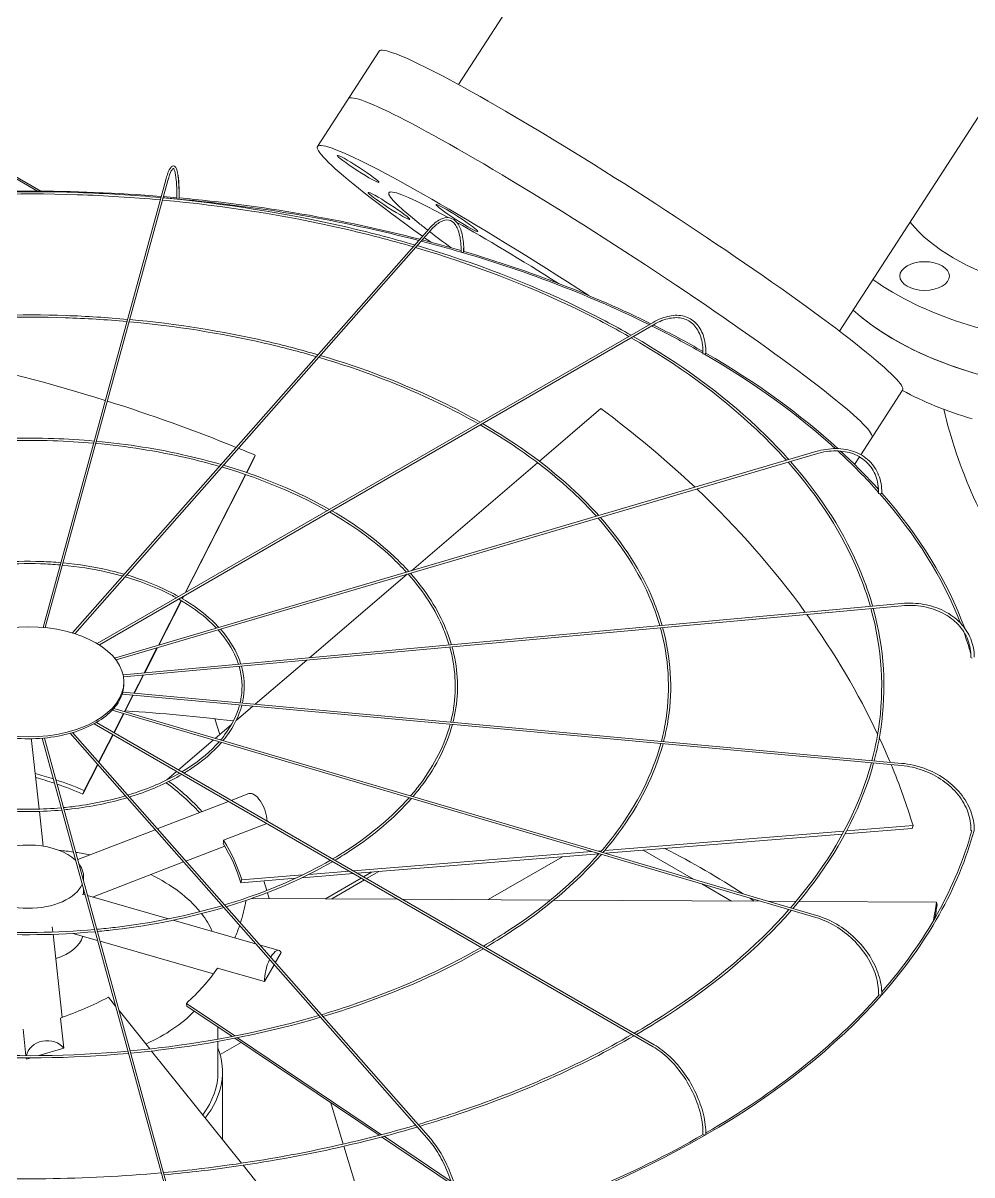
# Model space of a CAD drawing. Header units: millimetres. Extents: x -312439 to 477422, y -331570 to 212570.
# Drawn here: x 400126.8 to 400386.9, y 106217 to 106532.4 of the extents above; entities that cross this region are included whole.
import ezdxf

# ---------------------------------------------------------------- set-up
doc = ezdxf.new("R2010")
doc.units = ezdxf.units.MM

msp = doc.modelspace()

# ---------------------------------------------------------------- linework, layer by layer
at = {"color": 5, "linetype": 'Continuous', "lineweight": 0, "extrusion": (0, 0.816497, 0.57735)}
for p, q in [((400246.191, 106515.507), (400324.354, 106636.368)), ((400350.588, 106447.991), (400432.162, 106574.125)), ((400207.53, 106498.585), (400224.383, 106524.644)), ((400356.43, 106414.169), (400367.866, 106431.85))]:
    msp.add_line(p, q, dxfattribs=at)
at = {"color": 3, "linetype": 'Continuous', "lineweight": 0, "extrusion": (0, 0.816497, 0.57735)}
msp.add_line((400131.7, 106486.359), (399885.765, 106628.35), dxfattribs=at)
at = {"color": 0, "linetype": 'Continuous', "lineweight": 0, "extrusion": (0, 0.816497, 0.57735)}
for p, q in [((400130.825, 106486.364), (400108.531, 106499.236)), ((400165.944, 106489.452), (400132.323, 106366.894)), ((400132.942, 106366.835), (400166.535, 106489.29)), ((400238.083, 106476.053), (400140.402, 106365.368)), ((400238.543, 106475.648), (400141.043, 106365.169)), ((400299.469, 106450.398), (400147.152, 106362.458)), ((400147.743, 106362.092), (400299.776, 106449.868)), ((400285.179, 106426.795), (400268.321, 106412.391)), ((400344.08, 106415.03), (400151.913, 106358.499)), ((400344.253, 106414.442), (400152.322, 106357.981)), ((400188.031, 106409.315), (400190.449, 106414.055)), ((400190.079, 106413.088), (400188.136, 106409.279)), ((400190.079, 106413.088), (400190.449, 106414.055)), ((400267.844, 106411.984), (400233.249, 106382.426)), ((400354.709, 106411.507), (400356.053, 106413.586)), ((400171.215, 106376.35), (400187.75, 106408.763)), ((400187.854, 106408.728), (400171.389, 106376.451)), ((400232.11, 106381.452), (400205.36, 106358.597)), ((400154.258, 106353.924), (400367.557, 106373.429)), ((400163.908, 106362.028), (400170.148, 106374.26)), ((400170.243, 106374.205), (400164.053, 106362.07)), ((400170.427, 106374.807), (400170.703, 106375.348)), ((400170.877, 106375.448), (400170.522, 106374.751)), ((400367.612, 106372.819), (400154.372, 106353.32)), ((400160.044, 106354.453), (400163.525, 106361.276)), ((400163.67, 106361.319), (400160.173, 106354.465)), ((400204.554, 106357.908), (400190.469, 106345.874)), ((400154.474, 106351.486), (400154.474, 106351.986)), ((400157.219, 106348.915), (400159.715, 106353.808)), ((400159.844, 106353.82), (400157.336, 106348.904)), ((400153.99, 106348.595), (400367.557, 106329.066)), ((400367.612, 106329.676), (400154.171, 106349.194)), ((400154.628, 106343.836), (400156.919, 106348.327)), ((400157.037, 106348.317), (400154.735, 106343.804)), ((400189.819, 106345.319), (400185.213, 106341.383)), ((400151.224, 106344.199), (400344.08, 106287.465)), ((400344.253, 106288.053), (400151.683, 106344.702)), ((400151.709, 106338.114), (400154.345, 106343.281)), ((400154.452, 106343.249), (400151.804, 106338.059)), ((400179.42, 106341.883), (400180.728, 106337.552)), ((400299.469, 106252.097), (400146.303, 106340.528)), ((400146.922, 106340.877), (400299.776, 106252.627)), ((400183.951, 106340.305), (400179.515, 106336.515)), ((400129.161, 106335.971), (400131.255, 106317.138)), ((400165.944, 106213.043), (400132.061, 106336.555)), ((400132.681, 106336.61), (400166.535, 106213.205)), ((400238.083, 106226.442), (400139.715, 106337.904)), ((400238.543, 106226.847), (400140.366, 106338.092)), ((400147.547, 106329.955), (400151.43, 106337.567)), ((400151.525, 106337.513), (400147.625, 106329.867)), ((400178.959, 106336.04), (400169.419, 106327.889)), ((400147.326, 106329.281), (400143.243, 106321.278)), ((400143.614, 106322.245), (400147.248, 106329.369)), ((400168.925, 106327.467), (400166.22, 106325.156)), ((400166.207, 106325.104), (400166.22, 106325.156)), ((400143.243, 106321.278), (400143.614, 106322.245)), ((400188.681, 106321.379), (400183.887, 106319.536)), ((400183.152, 106319.253), (400163.622, 106311.741)), ((400131.323, 106316.528), (400132.384, 106306.982)), ((400163.012, 106311.506), (400141.806, 106303.349)), ((400181.787, 106308.604), (400193.676, 106313.177)), ((400286.223, 106305.81), (400351.784, 106311.113)), ((400351.356, 106310.32), (400286.415, 106305.067)), ((400370.494, 106311.868), (400352.085, 106310.379)), ((400352.509, 106311.171), (400370.7, 106312.643)), ((400370.494, 106311.868), (400370.7, 106312.643)), ((400182.085, 106306.997), (400171.426, 106302.898)), ((400217.314, 106300.237), (400282.691, 106305.524)), ((400284.646, 106304.924), (400218.466, 106299.572)), ((400274.686, 106304.119), (400254.305, 106292.352)), ((400284.393, 106305.662), (400285.357, 106305.74)), ((400310.552, 106297.967), (400296.799, 106305.907)), ((400170.816, 106302.663), (400145.867, 106293.066)), ((400143.432, 106298.639), (400143.432, 106297.42)), ((400201.523, 106298.201), (400186.536, 106296.989)), ((400186.536, 106296.989), (400186.742, 106297.764)), ((400186.742, 106297.764), (400203.457, 106299.116)), ((400217.391, 106299.485), (400203.261, 106298.342)), ((400205.121, 106299.25), (400216.239, 106300.15)), ((400219.506, 106298.264), (400209.695, 106292.6)), ((400211.411, 106292.59), (400220.372, 106297.764)), ((400222.309, 106299.882), (400220.118, 106298.617)), ((400220.984, 106298.117), (400224.324, 106300.045)), ((400143.432, 106295.105), (400143.432, 106293.762)), ((400192.827, 106297.498), (400193.626, 106294.852)), ((400320.919, 106291.981), (400312.807, 106296.665)), ((400143.832, 106293.648), (400143.042, 106293.873)), ((400166.739, 106287.103), (400144.521, 106293.451)), ((400229.507, 106292.49), (400189.611, 106292.711)), ((400193.804, 106294.264), (400194.281, 106292.685)), ((400271.366, 106292.257), (400230.744, 106292.483)), ((400328.88, 106291.937), (400272.327, 106292.251)), ((400338.651, 106291.883), (400331.092, 106291.925)), ((400377.112, 106291.669), (400339.447, 106291.878)), ((400377.277, 106290.908), (400377.112, 106291.669)), ((400190.552, 106280.301), (400168.016, 106286.739)), ((400134.998, 106283.474), (400134.842, 106284.878)), ((400137.594, 106260.129), (400135.066, 106282.863)), ((400147.254, 106281.172), (400140.458, 106283.114)), ((400179.065, 106272.085), (400147.943, 106280.976)), ((400196.973, 106278.466), (400191.644, 106279.989)), ((400197.568, 106277.904), (400195.964, 106275.094)), ((400193.012, 106269.921), (400180.16, 106273.592)), ((400195.643, 106274.532), (400193.012, 106269.921)), ((400152.192, 106263.173), (400150.235, 106265.613)), ((400171.749, 106263.198), (400171.585, 106263.959)), ((400171.585, 106263.959), (400184.869, 106255.032)), ((400184.118, 106254.886), (400171.749, 106263.198)), ((400138.001, 106251.685), (400137.082, 106259.946)), ((400161.581, 106251.466), (400153.157, 106261.97)), ((400126.83, 106256.899), (400127.638, 106249.634)), ((400180.256, 106254.167), (400180.256, 106257.481)), ((400180.256, 106245.196), (400180.256, 106253.545)), ((400224.391, 106227.822), (400184.838, 106254.402)), ((400185.586, 106254.55), (400225.088, 106228.004)), ((400131.138, 106249.645), (400138.001, 106251.685)), ((400186.674, 106220.178), (400162.034, 106250.901)), ((400186.565, 106253.242), (400180.841, 106249.938)), ((400127.706, 106249.021), (400127.748, 106248.638)), ((400127.748, 106248.638), (400129.037, 106249.021)), ((400181.481, 106226.653), (400181.481, 106245.196)), ((400211.194, 106236.691), (400214.596, 106225.428)), ((400244.436, 106214.352), (400225.07, 106227.366)), ((400225.766, 106227.549), (400244.148, 106215.196)), ((400214.774, 106224.841), (400223.98, 106194.361)), ((400209.747, 106191.409), (400187.118, 106219.625))]:
    msp.add_line(p, q, dxfattribs=at)
at = {"color": 5, "linetype": 'Continuous', "lineweight": 0}
for centre, major_axis, ratio, start_param, end_param in [((400296.124, 106478.247), (71.741, -46.397), 0.0711624, 0.6172781, 3.1415927), ((400287.698, 106465.218), (71.741, -46.397), 0.0711624, 0.6172781, 3.1415927), ((400279.271, 106452.188), (71.741, -46.397), 0.0711624, 1.5811369, 4.1164942), ((400279.271, 106452.188), (-52.199, 33.758), 0.0711624, 5.5175662, 6.9004634), ((400426.056, 106493.234), (-62.164, 0), 0.5773503, 0.4431051, 1.7591785), ((400426.056, 106493.234), (85.437, 0), 0.5773503, 3.8237018, 4.572664), ((400426.056, 106480.532), (85.437, 0), 0.5773503, 3.7155836, 4.3600587), ((400426.056, 106480.532), (-85.437, 0), 0.5773503, 0.5739909, 0.7853982), ((400296.124, 106478.247), (71.741, -46.397), 0.0711624, 0, 0.6172781), ((400426.056, 106480.532), (-85.437, 0), 0.5773503, 0.7853982, 1.218466), ((400287.698, 106465.218), (71.741, -46.397), 0.0711624, 0, 0.6172781), ((400426.056, 106467.83), (-85.437, 0), 0.5773503, 0.8204895, 1.0947875)]:
    msp.add_ellipse(centre, major_axis=major_axis, ratio=ratio, start_param=start_param, end_param=end_param, dxfattribs=at)
for centre, major_axis, ratio in [((400218.652, 106492.438), (5.708, -3.692), 0.0711624), ((400227.087, 106482.317), (5.708, -3.692), 0.0711624), ((400245.728, 106478.982), (5.708, -3.692), 0.0711624), ((400373.871, 106463.105), (-6.798, 0), 0.5773503)]:
    msp.add_ellipse(centre, major_axis=major_axis, ratio=ratio, dxfattribs=at)
at = {"color": 0, "linetype": 'Continuous', "lineweight": 0}
for centre, major_axis, ratio, start_param, end_param in [((400128.456, 106334.975), (-262.225, 0), 0.5773503, 4.5737285, 4.8518651), ((400128.456, 106334.975), (-261.613, 0), 0.5773503, 4.556469, 4.5713736), ((400128.456, 106334.975), (-262.225, 0), 0.5773503, 4.5571855, 4.5713361), ((400169.297, 106484.307), (0.306, -0.001), 0.5647458, 3.1415927, 4.5569919), ((400169.297, 106484.307), (0.306, -0.001), 0.5647458, 4.5569919, 6.1277883), ((400128.456, 106334.975), (-261.613, 0), 0.5773503, 4.2918428, 4.5551023), ((400169.345, 106484.482), (0.306, 0), 0.5773503, 5.7174869, 6.2831853), ((400128.456, 106334.975), (-262.225, 0), 0.5773503, 4.2917243, 4.5546375), ((400279.271, 106452.188), (-52.199, 33.758), 0.0711624, 0.6172781, 0.6980656), ((400279.271, 106452.188), (-52.199, 33.758), 0.0711624, 4.8673224, 5.4550246), ((400279.271, 106452.188), (-52.199, 33.758), 0.0711624, 0.7132374, 0.8799311), ((400128.456, 106334.975), (-261.613, 0), 0.5773503, 4.242585, 4.2890574), ((400128.456, 106334.975), (-262.225, 0), 0.5773503, 4.2438111, 4.2889455), ((400279.271, 106452.188), (71.741, -46.397), 0.0711624, 4.1251647, 4.1553535), ((400247.187, 106469.696), (0.306, -0.003), 0.5659728, 3.1415927, 4.2460434), ((400247.187, 106469.696), (0.306, -0.003), 0.5659728, 4.2460434, 5.8168397), ((400128.456, 106334.975), (-261.613, 0), 0.5773503, 4.0051997, 4.2408431), ((400247.326, 106469.853), (0.306, 0), 0.5773503, 5.290332, 6.2831853), ((400128.456, 106334.975), (-262.225, 0), 0.5773503, 4.0050166, 4.2406095), ((400128.456, 106334.975), (-261.613, 0), 0.5773503, 3.9286416, 4.0018792), ((400128.456, 106334.975), (-262.225, 0), 0.5773503, 3.9309746, 4.001704), ((400128.827, 106293.258), (-236.033, 90.421), 0.5343599, 4.8289255, 5.0170065), ((400313.444, 106441.903), (0.306, -0.004), 0.5683066, 3.1415927, 3.9346429), ((400313.444, 106441.903), (0.306, -0.004), 0.5683066, 3.9346429, 5.5054392), ((400128.456, 106334.975), (-261.613, 0), 0.5773503, 3.7066773, 3.9265771), ((400313.661, 106442.028), (-0.306, 0), 0.5773503, 1.8326303, 3.1415927), ((400128.456, 106334.975), (-262.225, 0), 0.5773503, 3.705131, 3.9265633), ((400128.827, 106293.258), (-236.033, 90.421), 0.5343599, 4.6778989, 4.8264893), ((400128.662, 106293.066), (244.29, -64.884), 0.7560981, 0.9482496, 1.0897919), ((400128.827, 106293.258), (-236.033, 90.421), 0.5343599, 4.655659, 4.6753292), ((400128.456, 106334.975), (-261.613, 0), 0.5773503, 3.6151503, 3.7017035), ((400128.456, 106334.975), (-262.225, 0), 0.5773503, 3.6198551, 3.6998544), ((400128.662, 106293.066), (244.29, -64.884), 0.7560981, 0.7473423, 0.9452164), ((400361.583, 106403.649), (-0.306, 0.005), 0.5715189, 0, 0.4809344), ((400361.583, 106403.649), (-0.306, 0.005), 0.5715189, 0.4809344, 2.0517307), ((400128.456, 106334.975), (-261.613, 0), 0.5773503, 3.3623861, 3.6122993), ((400361.856, 106403.729), (-0.306, 0), 0.5773503, 1.5184711, 3.1415927), ((400128.456, 106334.975), (-262.225, 0), 0.5773503, 3.3525846, 3.6125039), ((400128.662, 106293.066), (244.29, -64.884), 0.7560981, 0.5676523, 0.7441319), ((400128.456, 106334.975), (-261.613, 0), 0.5773503, 3.3053341, 3.3466211), ((400386.891, 106358.679), (-0.306, 0.006), 0.5752952, 0, 0.1678974), ((400386.891, 106358.679), (-0.306, 0.006), 0.5752952, 0.1678974, 1.7386937), ((400128.348, 106351.486), (-26.126, 0), 0.5773503, 2.9880814, 3.1415927), ((400128.348, 106351.486), (-26.126, 0), 0.5773503, 2.6739221, 2.9809447), ((400128.348, 106351.486), (-26.126, 0), 0.5773503, 2.3597628, 2.6667854), ((400128.456, 106193.735), (-261.613, 0), 0.5773503, 4.4965959, 4.611374), ((400128.348, 106351.486), (-26.126, 0), 0.5773503, 2.0456036, 2.3526262), ((400128.348, 106351.486), (-26.126, 0), 0.5773503, 1.417285, 1.7243076), ((400123.667, 106335.361), (-5.494, -0.611), 0.8148193, 3.1415927, 3.239858), ((400128.348, 106351.486), (-26.126, 0), 0.5773503, 1.7314443, 2.0384669), ((400128.662, 106293.066), (244.29, -64.884), 0.7560981, 0.5274276, 0.562586), ((400128.662, 106293.066), (244.29, -64.884), 0.7560981, 0.4379774, 0.5241031), ((400128.827, 106293.258), (56.639, -21.698), 0.5343599, 1.6636456, 1.7494756), ((400128.456, 106292.291), (-56.639, 21.698), 0.5343599, 4.7930664, 4.8825345), ((400128.827, 106293.258), (56.639, -21.698), 0.5343599, 1.5140664, 1.6514841), ((400128.456, 106292.291), (-56.639, 21.698), 0.5343599, 4.655659, 4.78086), ((400128.456, 106292.291), (58.621, -15.57), 0.7560981, 0.8715668, 1.0888975), ((400128.662, 106293.066), (58.621, -15.57), 0.7560981, 1.0889957, 1.0897919), ((400128.662, 106293.066), (58.621, -15.57), 0.7560981, 0.8588781, 1.0770864), ((400190.665, 106316.22), (-1.984, 5.159), 0.4527097, 4.0715694, 6.2831853), ((400128.456, 106334.975), (-261.613, 0), 0.5773503, 2.6753447, 2.9836943), ((400128.456, 106334.975), (-262.225, 0), 0.5773503, 2.6707914, 2.9843582), ((400386.891, 106311.395), (-0.306, 0.006), 0.5792658, 0, 1.4246091), ((400128.456, 106298.639), (-14.976, 0), 0.5773503, 3.6916997, 5.4977871), ((400128.456, 106292.291), (58.621, -15.57), 0.7560981, 0.4379774, 0.6726233), ((400128.662, 106293.066), (58.621, -15.57), 0.7560981, 0.4379774, 0.6748983), ((400128.456, 106276.327), (-51.8, 0), 0.5773503, 4.4755897, 4.5522282), ((400128.456, 106276.327), (-51.8, 0), 0.5773503, 4.3841689, 4.46244), ((400128.456, 106193.735), (-261.613, 0), 0.5773503, 3.867145, 3.9833748), ((400128.456, 106298.639), (-14.976, 0), 0.5773503, 3.0357663, 3.5615783), ((400128.456, 106276.327), (-51.8, 0), 0.5773503, 3.5810046, 4.0125195), ((400128.456, 106298.639), (-14.976, 0), 0.5773503, 0.1968015, 2.9056449), ((400128.292, 106293.052), (59.282, 12.821), 0.7719474, 5.8595474, 5.99043), ((400128.456, 106193.735), (-261.613, 0), 0.5773503, 3.8494737, 3.8569689), ((400128.292, 106293.052), (247.048, 53.431), 0.7719474, 5.9775334, 6.0030301), ((400128.456, 106276.327), (-51.8, 0), 0.5773503, 3.3906549, 3.5616615), ((400128.456, 106292.291), (247.048, 53.431), 0.7719474, 5.9850347, 6.0030301), ((400128.292, 106293.052), (59.282, 12.821), 0.7719474, 5.7736505, 5.8452628), ((400128.456, 106283.731), (-14.976, 0), 0.5773503, 2.0838772, 2.9778132), ((400195.454, 106273.151), (1.518, 5.315), 0.3621096, 5.9116388, 7.2697762), ((400195.454, 106273.151), (1.518, 5.315), 0.3621096, 1.1204156, 2.3231422), ((400128.292, 106293.052), (59.282, 12.821), 0.7719474, 5.3512156, 5.5881365), ((400128.456, 106334.975), (-262.225, 0), 0.5773503, 2.0421116, 2.6702774), ((400128.456, 106334.975), (-261.613, 0), 0.5773503, 2.358999, 2.669365), ((400361.583, 106266.425), (-0.306, 0.005), 0.5830421, 0, 1.1094484), ((400361.856, 106266.345), (-0.306, 0), 0.5773503, 0.5759933, 3.1415927), ((400128.086, 106293.231), (-56.425, -22.248), 0.5660586, 1.5074553, 1.7443762), ((400128.456, 106276.327), (-51.8, 0), 0.5773503, 2.2375498, 2.6358707), ((400133.245, 106249.222), (5.494, 0.611), 0.8148193, 0.440938, 2.9148909), ((400128.456, 106245.196), (-53.025, 0), 0.5773503, 2.7158894, 3.3569527), ((400133.245, 106249.222), (5.494, 0.611), 0.8148193, 3.0505707, 3.1356266), ((400128.456, 106245.196), (-51.8, 0), 0.5773503, 2.7364581, 3.1415927), ((400128.456, 106334.975), (-261.613, 0), 0.5773503, 2.0437737, 2.355024), ((400313.444, 106228.172), (-0.306, 0.004), 0.5862544, 0, 0.7932918), ((400313.661, 106228.047), (-0.306, 0), 0.5773503, 0.261834, 3.1415927)]:
    msp.add_ellipse(centre, major_axis=major_axis, ratio=ratio, start_param=start_param, end_param=end_param, dxfattribs=at)
msp.add_ellipse((400128.348, 106351.986), major_axis=(-26.126, 0), ratio=0.5773503, dxfattribs=at)
for points, knots in [([(400169.651, 106484.482), (400169.651, 106486.185), (400169.6, 106487.702), (400169.397, 106490.221), (400169.248, 106491.22), (400168.846, 106492.642), (400168.62, 106493.157), (400167.835, 106493.273), (400167.587, 106493.125), (400167.035, 106492.54), (400166.728, 106491.885), (400166.248, 106490.504), (400166.096, 106490.006), (400165.944, 106489.452)], [4.712389, 4.712389, 4.712389, 4.712389, 5.0265482, 5.0265482, 5.3407075, 5.3407075, 5.6548668, 5.6548668, 5.8236028, 5.8236028, 6.1377621, 6.1377621, 6.2831853, 6.2831853, 6.2831853, 6.2831853]), ([(400166.535, 106489.29), (400166.853, 106490.45), (400167.172, 106491.342), (400167.728, 106492.422), (400167.978, 106492.572), (400168.004, 106492.572), (400168.209, 106492.423), (400168.561, 106491.259), (400168.706, 106490.409), (400168.916, 106488.165), (400168.978, 106486.735), (400168.991, 106484.847), (400168.992, 106484.58), (400168.991, 106484.308)], [0, 0, 0, 0, 0.3152669, 0.3152669, 0.6094726, 0.6094726, 0.9267406, 0.9267406, 1.2208373, 1.2208373, 1.5356304, 1.5356304, 1.5863402, 1.5863402, 1.5863402, 1.5863402]), ([(400169.269, 106490.618), (400169.279, 106490.557), (400169.288, 106490.495), (400169.439, 106489.408), (400169.534, 106488.105), (400169.597, 106485.868), (400169.606, 106485.107), (400169.603, 106484.307)], [1.10131175, 1.10131175, 1.10131175, 1.10131175, 1.12076762, 1.12076762, 1.43803566, 1.43803566, 1.5863026, 1.5863026, 1.5863026, 1.5863026]), ([(400164.605, 106484.572), (400157.11, 106485.249), (400149.559, 106485.717), (400125.331, 106486.533), (400108.573, 106486.062), (400092.091, 106484.572)], [5.342386, 5.342386, 5.342386, 5.342386, 5.43953692, 5.43953692, 5.65318828, 5.65318828, 5.65318828, 5.65318828]), ([(400164.441, 106483.971), (400156.922, 106484.649), (400149.347, 106485.115), (400125.228, 106485.915), (400108.606, 106485.446), (400092.255, 106483.971)], [5.34285963, 5.34285963, 5.34285963, 5.34285963, 5.44045758, 5.44045758, 5.65271466, 5.65271466, 5.65271466, 5.65271466]), ([(400233.72, 106471.109), (400227.442, 106472.938), (400221.021, 106474.603), (400198.571, 106479.737), (400181.964, 106482.364), (400165.06, 106483.915)], [5.03043397, 5.03043397, 5.03043397, 5.03043397, 5.12064091, 5.12064091, 5.34017784, 5.34017784, 5.34017784, 5.34017784]), ([(400234.168, 106471.616), (400227.88, 106473.454), (400221.449, 106475.128), (400198.909, 106480.302), (400182.217, 106482.951), (400165.225, 106484.515)], [5.02911205, 5.02911205, 5.02911205, 5.02911205, 5.11935362, 5.11935362, 5.33970837, 5.33970837, 5.33970837, 5.33970837]), ([(400247.632, 106469.853), (400247.632, 106471.569), (400247.482, 106473.118), (400246.885, 106475.743), (400246.441, 106476.821), (400245.26, 106478.406), (400244.511, 106478.912), (400242.871, 106479.197), (400242.011, 106479.023), (400240.198, 106478.103), (400239.234, 106477.317), (400238.209, 106476.194), (400238.146, 106476.124), (400238.083, 106476.053)], [4.712389, 4.712389, 4.712389, 4.712389, 5.0265482, 5.0265482, 5.3407075, 5.3407075, 5.6548668, 5.6548668, 5.9484515, 5.9484515, 6.2626108, 6.2626108, 6.2831853, 6.2831853, 6.2831853, 6.2831853]), ([(400238.543, 106475.648), (400239.457, 106476.684), (400240.365, 106477.449), (400242.048, 106478.371), (400242.814, 106478.528), (400244.155, 106478.293), (400244.752, 106477.899), (400245.779, 106476.5), (400246.196, 106475.495), (400246.748, 106472.992), (400246.888, 106471.501), (400246.882, 106469.794), (400246.881, 106469.746), (400246.881, 106469.698)], [0, 0, 0, 0, 0.3146448, 0.3146448, 0.6289116, 0.6289116, 0.9461796, 0.9461796, 1.2634477, 1.2634477, 1.5772832, 1.5772832, 1.5863402, 1.5863402, 1.5863402, 1.5863402]), ([(400293.434, 106446.914), (400288.82, 106449.559), (400284.016, 106452.093), (400265.466, 106461.089), (400250.6, 106466.777), (400234.817, 106471.426)], [4.71590946, 4.71590946, 4.71590946, 4.71590946, 4.79913358, 4.79913358, 5.02600568, 5.02600568, 5.02600568, 5.02600568]), ([(400292.82, 106446.559), (400288.218, 106449.188), (400283.426, 106451.707), (400264.927, 106460.646), (400250.104, 106466.299), (400234.369, 106470.919)], [4.71777189, 4.71777189, 4.71777189, 4.71777189, 4.80086127, 4.80086127, 5.02732174, 5.02732174, 5.02732174, 5.02732174]), ([(400247.484, 106470.708), (400247.49, 106470.503), (400247.493, 106470.297), (400247.495, 106469.957), (400247.495, 106469.827), (400247.493, 106469.695)], [7.805980691, 7.805980691, 7.805980691, 7.805980691, 7.845140151, 7.845140151, 7.869416781, 7.869416781, 7.869416781, 7.869416781]), ([(400155.462, 106451.244), (400149.879, 106451.747), (400144.253, 106452.094), (400126.135, 106452.706), (400113.582, 106452.356), (400101.234, 106451.244)], [5.34296141, 5.34296141, 5.34296141, 5.34296141, 5.43938168, 5.43938168, 5.65261288, 5.65261288, 5.65261288, 5.65261288]), ([(400313.967, 106442.028), (400313.967, 106443.753), (400313.731, 106445.348), (400312.797, 106448.127), (400312.099, 106449.311), (400310.3, 106451.131), (400309.202, 106451.767), (400306.734, 106452.419), (400305.367, 106452.436), (400302.502, 106451.867), (400301.003, 106451.279), (400299.496, 106450.413), (400299.483, 106450.406), (400299.469, 106450.398)], [3.1415927, 3.1415927, 3.1415927, 3.1415927, 3.4557519, 3.4557519, 3.7699112, 3.7699112, 4.0826965, 4.0826965, 4.3954482, 4.3954482, 4.7096075, 4.7096075, 4.712389, 4.712389, 4.712389, 4.712389]), ([(400155.298, 106450.643), (400149.691, 106451.147), (400144.041, 106451.493), (400126.033, 106452.088), (400113.615, 106451.74), (400101.398, 106450.643)], [5.34359392, 5.34359392, 5.34359392, 5.34359392, 5.44060854, 5.44060854, 5.65198037, 5.65198037, 5.65198037, 5.65198037]), ([(400207.187, 106441.044), (400202.534, 106442.395), (400197.776, 106443.627), (400181.015, 106447.457), (400168.577, 106449.424), (400155.917, 106450.587)], [5.03177949, 5.03177949, 5.03177949, 5.03177949, 5.12085286, 5.12085286, 5.34001919, 5.34001919, 5.34001919, 5.34001919]), ([(400207.635, 106441.551), (400202.971, 106442.911), (400198.203, 106444.151), (400181.352, 106448.022), (400168.83, 106450.011), (400156.082, 106451.187)], [5.03001504, 5.03001504, 5.03001504, 5.03001504, 5.11913743, 5.11913743, 5.33939405, 5.33939405, 5.33939405, 5.33939405]), ([(400299.776, 106449.868), (400301.213, 106450.698), (400302.645, 106451.258), (400305.344, 106451.793), (400306.611, 106451.768), (400308.862, 106451.155), (400309.849, 106450.567), (400311.472, 106448.874), (400312.107, 106447.765), (400312.952, 106445.118), (400313.161, 106443.58), (400313.138, 106441.907)], [1.5707963, 1.5707963, 1.5707963, 1.5707963, 1.8880644, 1.8880644, 2.2053324, 2.2053324, 2.5226004, 2.5226004, 2.8398685, 2.8398685, 3.1571365, 3.1571365, 3.1571365, 3.1571365]), ([(400336.012, 106412.656), (400333.276, 106415.709), (400330.337, 106418.702), (400317.655, 106430.537), (400306.297, 106438.806), (400293.435, 106446.207)], [4.40451603, 4.40451603, 4.40451603, 4.40451603, 4.48100319, 4.48100319, 4.71406654, 4.71406654, 4.71406654, 4.71406654]), ([(400336.663, 106412.848), (400333.93, 106415.91), (400330.996, 106418.911), (400318.307, 106430.807), (400306.931, 106439.12), (400294.048, 106446.561)], [4.40270972, 4.40270972, 4.40270972, 4.40270972, 4.47899466, 4.47899466, 4.71221436, 4.71221436, 4.71221436, 4.71221436]), ([(400251.496, 106422.701), (400248.104, 106424.631), (400244.575, 106426.482), (400230.766, 106433.151), (400219.644, 106437.39), (400207.836, 106440.854)], [4.7196458, 4.7196458, 4.7196458, 4.7196458, 4.80114658, 4.80114658, 5.02763075, 5.02763075, 5.02763075, 5.02763075]), ([(400252.111, 106423.056), (400248.706, 106425.002), (400245.165, 106426.869), (400231.305, 106433.594), (400220.139, 106437.868), (400208.284, 106441.361)], [4.71715813, 4.71715813, 4.71715813, 4.71715813, 4.79884427, 4.79884427, 5.02587671, 5.02587671, 5.02587671, 5.02587671]), ([(400283.945, 106397.339), (400281.935, 106399.57), (400279.78, 106401.758), (400270.313, 106410.587), (400261.778, 106416.794), (400252.112, 106422.349)], [4.40671458, 4.40671458, 4.40671458, 4.40671458, 4.48133637, 4.48133637, 4.71470569, 4.71470569, 4.71470569, 4.71470569]), ([(400284.596, 106397.531), (400282.59, 106399.771), (400280.44, 106401.967), (400270.964, 106410.856), (400262.411, 106417.108), (400252.725, 106422.703)], [4.40429576, 4.40429576, 4.40429576, 4.40429576, 4.47865981, 4.47865981, 4.7122362, 4.7122362, 4.7122362, 4.7122362]), ([(400146.323, 106417.927), (400142.649, 106418.255), (400138.948, 106418.483), (400126.939, 106418.891), (400118.589, 106418.661), (400110.373, 106417.927)], [5.34408303, 5.34408303, 5.34408303, 5.34408303, 5.43906993, 5.43906993, 5.65149126, 5.65149126, 5.65149126, 5.65149126]), ([(400146.158, 106417.326), (400142.461, 106417.655), (400138.737, 106417.881), (400126.836, 106418.272), (400118.622, 106418.045), (400110.538, 106417.326)], [5.34503474, 5.34503474, 5.34503474, 5.34503474, 5.44090812, 5.44090812, 5.65053954, 5.65053954, 5.65053954, 5.65053954]), ([(400181.11, 106411.496), (400178.068, 106412.379), (400174.961, 106413.186), (400163.797, 106415.753), (400155.445, 106417.083), (400146.942, 106417.87)], [5.03173968, 5.03173968, 5.03173968, 5.03173968, 5.11870396, 5.11870396, 5.33874043, 5.33874043, 5.33874043, 5.33874043]), ([(400180.662, 106410.988), (400177.63, 106411.862), (400174.533, 106412.661), (400163.459, 106415.189), (400155.192, 106416.496), (400146.778, 106417.27)], [5.03439168, 5.03439168, 5.03439168, 5.03439168, 5.12127422, 5.12127422, 5.3396756, 5.3396756, 5.3396756, 5.3396756]), ([(400362.162, 106403.729), (400362.162, 106405.462), (400361.863, 106407.112), (400360.687, 106410.081), (400359.811, 106411.4), (400357.57, 106413.567), (400356.206, 106414.415), (400353.135, 106415.556), (400351.428, 106415.85), (400347.84, 106415.863), (400345.958, 106415.582), (400344.08, 106415.03)], [4.712389, 4.712389, 4.712389, 4.712389, 5.0265482, 5.0265482, 5.3407075, 5.3407075, 5.6548668, 5.6548668, 5.969026, 5.969026, 6.2831853, 6.2831853, 6.2831853, 6.2831853]), ([(400344.253, 106414.442), (400346.069, 106414.976), (400347.881, 106415.243), (400351.316, 106415.22), (400352.937, 106414.93), (400355.83, 106413.83), (400357.1, 106413.02), (400359.175, 106410.962), (400359.979, 106409.713), (400361.044, 106406.89), (400361.305, 106405.316), (400361.277, 106403.654)], [6.2831853, 6.2831853, 6.2831853, 6.2831853, 6.6004533, 6.6004533, 6.9177214, 6.9177214, 7.2349894, 7.2349894, 7.5522575, 7.5522575, 7.8695255, 7.8695255, 7.8695255, 7.8695255]), ([(400210.797, 106399.203), (400208.6, 106400.453), (400206.318, 106401.654), (400197.146, 106406.11), (400189.683, 106408.969), (400181.759, 106411.306)], [4.71952861, 4.71952861, 4.71952861, 4.71952861, 4.7982649, 4.7982649, 5.02554265, 5.02554265, 5.02554265, 5.02554265]), ([(400359.014, 106372.648), (400358.126, 106375.756), (400357.05, 106378.847), (400351.471, 106392.384), (400344.97, 106402.56), (400336.463, 106412.151)], [4.09036759, 4.09036759, 4.09036759, 4.09036759, 4.16055829, 4.16055829, 4.40029723, 4.40029723, 4.40029723, 4.40029723]), ([(400359.634, 106372.705), (400358.749, 106375.824), (400357.674, 106378.924), (400352.102, 106392.514), (400345.605, 106402.725), (400337.112, 106412.341)], [4.08953528, 4.08953528, 4.08953528, 4.08953528, 4.15944113, 4.15944113, 4.39851052, 4.39851052, 4.39851052, 4.39851052]), ([(400210.182, 106398.848), (400207.997, 106400.082), (400205.728, 106401.267), (400196.608, 106405.667), (400189.188, 106408.491), (400181.312, 106410.799)], [4.72327264, 4.72327264, 4.72327264, 4.72327264, 4.80171455, 4.80171455, 5.02817129, 5.02817129, 5.02817129, 5.02817129]), ([(400232.537, 106382.217), (400231.255, 106383.637), (400229.886, 106385.031), (400223.624, 106390.915), (400217.898, 106395.104), (400211.411, 106398.851)], [4.40730528, 4.40730528, 4.40730528, 4.40730528, 4.47799052, 4.47799052, 4.71216027, 4.71216027, 4.71216027, 4.71216027]), ([(400231.885, 106382.025), (400230.599, 106383.437), (400229.226, 106384.823), (400222.973, 106390.645), (400217.265, 106394.789), (400210.798, 106398.497)], [4.41096312, 4.41096312, 4.41096312, 4.41096312, 4.4820009, 4.4820009, 4.71586354, 4.71586354, 4.71586354, 4.71586354]), ([(400301.303, 106367.371), (400300.648, 106369.632), (400299.86, 106371.881), (400295.695, 106381.981), (400290.802, 106389.628), (400284.397, 106396.834)], [4.09258463, 4.09258463, 4.09258463, 4.09258463, 4.16074385, 4.16074385, 4.40108815, 4.40108815, 4.40108815, 4.40108815]), ([(400301.924, 106367.427), (400301.271, 106369.699), (400300.484, 106371.958), (400296.325, 106382.111), (400291.437, 106389.792), (400285.046, 106397.025)], [4.09145544, 4.09145544, 4.09145544, 4.09145544, 4.15925512, 4.15925512, 4.39870409, 4.39870409, 4.39870409, 4.39870409]), ([(400137.183, 106384.609), (400135.42, 106384.764), (400133.644, 106384.872), (400127.743, 106385.075), (400123.596, 106384.967), (400119.513, 106384.609)], [5.34742678, 5.34742678, 5.34742678, 5.34742678, 5.43812478, 5.43812478, 5.64814751, 5.64814751, 5.64814751, 5.64814751]), ([(400137.018, 106384.009), (400135.231, 106384.163), (400133.433, 106384.27), (400127.64, 106384.457), (400123.629, 106384.35), (400119.678, 106384.009)], [5.34934775, 5.34934775, 5.34934775, 5.34934775, 5.44178794, 5.44178794, 5.64622654, 5.64622654, 5.64622654, 5.64622654]), ([(400154.135, 106380.93), (400152.727, 106381.329), (400151.291, 106381.694), (400145.904, 106382.92), (400141.807, 106383.567), (400137.638, 106383.954)], [5.04221465, 5.04221465, 5.04221465, 5.04221465, 5.12251796, 5.12251796, 5.33864709, 5.33864709, 5.33864709, 5.33864709]), ([(400154.584, 106381.439), (400153.166, 106381.846), (400151.719, 106382.22), (400146.242, 106383.484), (400142.06, 106384.154), (400137.802, 106384.553)], [5.03687901, 5.03687901, 5.03687901, 5.03687901, 5.11739529, 5.11739529, 5.33679188, 5.33679188, 5.33679188, 5.33679188]), ([(400168.864, 106374.993), (400167.888, 106375.532), (400166.881, 106376.051), (400162.449, 106378.182), (400158.732, 106379.592), (400154.787, 106380.743)], [4.73414686, 4.73414686, 4.73414686, 4.73414686, 4.80339703, 4.80339703, 5.02979007, 5.02979007, 5.02979007, 5.02979007]), ([(400169.482, 106375.35), (400168.493, 106375.904), (400167.472, 106376.439), (400162.988, 106378.625), (400159.227, 106380.07), (400155.234, 106381.25)], [4.72658474, 4.72658474, 4.72658474, 4.72658474, 4.79652126, 4.79652126, 5.0245472, 5.0245472, 5.0245472, 5.0245472]), ([(400243.593, 106362.093), (400243.172, 106363.512), (400242.671, 106364.923), (400239.919, 106371.585), (400236.638, 106376.7), (400232.339, 106381.52)], [4.09685918, 4.09685918, 4.09685918, 4.09685918, 4.16111414, 4.16111414, 4.40251946, 4.40251946, 4.40251946, 4.40251946]), ([(400244.215, 106362.15), (400243.795, 106363.579), (400243.296, 106365), (400240.549, 106371.716), (400237.273, 106376.865), (400232.989, 106381.711)], [4.09510983, 4.09510983, 4.09510983, 4.09510983, 4.15888353, 4.15888353, 4.39893942, 4.39893942, 4.39893942, 4.39893942]), ([(400179.818, 106366.708), (400179.261, 106367.302), (400178.672, 106367.887), (400175.633, 106370.703), (400172.751, 106372.784), (400169.485, 106374.644)], [4.42373247, 4.42373247, 4.42373247, 4.42373247, 4.48397953, 4.48397953, 4.71933502, 4.71933502, 4.71933502, 4.71933502]), ([(400180.475, 106366.901), (400179.92, 106367.503), (400179.334, 106368.096), (400176.285, 106370.973), (400173.385, 106373.099), (400170.098, 106374.998)], [4.41624247, 4.41624247, 4.41624247, 4.41624247, 4.47598634, 4.47598634, 4.71193426, 4.71193426, 4.71193426, 4.71193426]), ([(400387.5, 106358.707), (400387.5, 106360.443), (400387.167, 106362.151), (400385.868, 106365.337), (400384.902, 106366.815), (400382.438, 106369.394), (400380.939, 106370.495), (400377.559, 106372.216), (400375.678, 106372.835), (400371.717, 106373.537), (400369.636, 106373.619), (400367.557, 106373.429)], [4.712389, 4.712389, 4.712389, 4.712389, 5.0265482, 5.0265482, 5.3407075, 5.3407075, 5.6548668, 5.6548668, 5.969026, 5.969026, 6.2831853, 6.2831853, 6.2831853, 6.2831853]), ([(400359.446, 106330.423), (400360.201, 106333.279), (400360.797, 106336.148), (400362.899, 106350.027), (400362.209, 106361.143), (400359.183, 106372.048)], [3.77541609, 3.77541609, 3.77541609, 3.77541609, 3.83978539, 3.83978539, 4.08585643, 4.08585643, 4.08585643, 4.08585643]), ([(400360.064, 106330.366), (400360.818, 106333.229), (400361.412, 106336.106), (400363.509, 106350.022), (400362.821, 106361.173), (400359.802, 106372.105)], [3.77616248, 3.77616248, 3.77616248, 3.77616248, 3.84020832, 3.84020832, 4.08505688, 4.08505688, 4.08505688, 4.08505688]), ([(400367.612, 106372.819), (400369.628, 106373.003), (400371.642, 106372.921), (400375.466, 106372.233), (400377.275, 106371.627), (400380.506, 106369.956), (400381.928, 106368.892), (400384.247, 106366.413), (400385.144, 106364.999), (400386.328, 106361.961), (400386.616, 106360.337), (400386.585, 106358.685)], [0, 0, 0, 0, 0.317268, 0.317268, 0.6345361, 0.6345361, 0.9518041, 0.9518041, 1.2690722, 1.2690722, 1.5863402, 1.5863402, 1.5863402, 1.5863402]), ([(400185.877, 106356.816), (400185.693, 106357.391), (400185.483, 106357.964), (400184.144, 106361.189), (400182.474, 106363.773), (400180.281, 106366.206)], [4.10975269, 4.10975269, 4.10975269, 4.10975269, 4.16221832, 4.16221832, 4.40682155, 4.40682155, 4.40682155, 4.40682155]), ([(400186.502, 106356.873), (400186.318, 106357.458), (400186.109, 106358.041), (400184.774, 106361.32), (400183.109, 106363.937), (400180.931, 106366.397)], [4.10592526, 4.10592526, 4.10592526, 4.10592526, 4.15777238, 4.15777238, 4.39963811, 4.39963811, 4.39963811, 4.39963811]), ([(400301.741, 106335.699), (400302.282, 106337.773), (400302.712, 106339.856), (400304.282, 106350.215), (400303.758, 106358.572), (400301.473, 106366.771)], [3.77736844, 3.77736844, 3.77736844, 3.77736844, 3.83971259, 3.83971259, 4.08656564, 4.08656564, 4.08656564, 4.08656564]), ([(400302.359, 106335.643), (400302.899, 106337.724), (400303.327, 106339.814), (400304.892, 106350.211), (400304.37, 106358.602), (400302.093, 106366.828)], [3.77834287, 3.77834287, 3.77834287, 3.77834287, 3.84027623, 3.84027623, 4.08549455, 4.08549455, 4.08549455, 4.08549455]), ([(400244.032, 106340.976), (400244.362, 106342.272), (400244.626, 106343.572), (400245.664, 106350.412), (400245.309, 106356.006), (400243.766, 106361.494)], [3.78111281, 3.78111281, 3.78111281, 3.78111281, 3.83956511, 3.83956511, 4.08781837, 4.08781837, 4.08781837, 4.08781837]), ([(400244.65, 106340.92), (400244.978, 106342.222), (400245.241, 106343.53), (400246.275, 106350.408), (400245.92, 106356.036), (400244.386, 106361.551)], [3.78251471, 3.78251471, 3.78251471, 3.78251471, 3.8404098, 3.8404098, 4.0861992, 4.0861992, 4.0861992, 4.0861992]), ([(400186.318, 106346.254), (400186.439, 106346.77), (400186.54, 106347.287), (400187.046, 106350.608), (400186.858, 106353.439), (400186.059, 106356.217)], [3.79241111, 3.79241111, 3.79241111, 3.79241111, 3.83910744, 3.83910744, 4.09159713, 4.09159713, 4.09159713, 4.09159713]), ([(400186.934, 106346.198), (400187.055, 106346.721), (400187.154, 106347.245), (400187.657, 106350.604), (400187.47, 106353.47), (400186.68, 106356.274)], [3.79485754, 3.79485754, 3.79485754, 3.79485754, 3.8407928, 3.8407928, 4.08828416, 4.08828416, 4.08828416, 4.08828416]), ([(400180.986, 106336.082), (400181.367, 106336.534), (400181.73, 106336.99), (400184.041, 106340.076), (400185.418, 106342.839), (400186.168, 106345.653)], [3.47410339, 3.47410339, 3.47410339, 3.47410339, 3.51894345, 3.51894345, 3.77424927, 3.77424927, 3.77424927, 3.77424927]), ([(400181.627, 106335.893), (400181.97, 106336.308), (400182.3, 106336.726), (400184.618, 106339.84), (400186.026, 106342.687), (400186.786, 106345.596)], [3.48078418, 3.48078418, 3.48078418, 3.48078418, 3.52099532, 3.52099532, 3.77722211, 3.77722211, 3.77722211, 3.77722211]), ([(400233.048, 106320.766), (400233.994, 106321.863), (400234.888, 106322.974), (400239.62, 106329.303), (400242.363, 106334.787), (400243.874, 106340.376)], [3.46491265, 3.46491265, 3.46491265, 3.46491265, 3.51947788, 3.51947788, 3.77207122, 3.77207122, 3.77207122, 3.77207122]), ([(400233.693, 106320.577), (400234.599, 106321.637), (400235.458, 106322.71), (400240.198, 106329.068), (400242.971, 106334.635), (400244.493, 106340.319)], [3.46836695, 3.46836695, 3.46836695, 3.46836695, 3.52050672, 3.52050672, 3.77360482, 3.77360482, 3.77360482, 3.77360482]), ([(400170.362, 106327.344), (400170.958, 106327.698), (400171.54, 106328.06), (400175.441, 106330.591), (400178.285, 106333), (400180.548, 106335.572)], [3.15594616, 3.15594616, 3.15594616, 3.15594616, 3.1998122, 3.1998122, 3.45718678, 3.45718678, 3.45718678, 3.45718678]), ([(400170.969, 106326.994), (400171.474, 106327.298), (400171.969, 106327.608), (400175.914, 106330.169), (400178.862, 106332.683), (400181.194, 106335.382)], [3.16311142, 3.16311142, 3.16311142, 3.16311142, 3.20013863, 3.20013863, 3.46418527, 3.46418527, 3.46418527, 3.46418527]), ([(400285.108, 106305.452), (400286.621, 106307.193), (400288.046, 106308.958), (400295.2, 106318.531), (400299.308, 106326.734), (400301.581, 106335.099)], [3.46185589, 3.46185589, 3.46185589, 3.46185589, 3.51965328, 3.51965328, 3.77134922, 3.77134922, 3.77134922, 3.77134922]), ([(400285.753, 106305.262), (400287.226, 106306.966), (400288.616, 106308.694), (400295.778, 106318.296), (400299.917, 106326.583), (400302.2, 106335.042)], [3.46418406, 3.46418406, 3.46418406, 3.46418406, 3.52033986, 3.52033986, 3.7723822, 3.7723822, 3.7723822, 3.7723822]), ([(400337.158, 106290.14), (400339.242, 106292.528), (400341.202, 106294.951), (400350.778, 106307.767), (400356.249, 106318.686), (400359.284, 106329.822)], [3.46025293, 3.46025293, 3.46025293, 3.46025293, 3.51974047, 3.51974047, 3.77090484, 3.77090484, 3.77090484, 3.77090484]), ([(400337.804, 106289.95), (400339.847, 106292.301), (400341.771, 106294.686), (400351.355, 106307.532), (400356.858, 106318.535), (400359.904, 106329.766)], [3.4620089, 3.4620089, 3.4620089, 3.4620089, 3.52025567, 3.52025567, 3.77168417, 3.77168417, 3.77168417, 3.77168417]), ([(400387.5, 106311.368), (400387.5, 106313.104), (400387.167, 106314.868), (400385.873, 106318.278), (400384.912, 106319.924), (400382.46, 106322.939), (400380.969, 106324.308), (400377.601, 106326.638), (400375.725, 106327.6), (400371.77, 106329.023), (400369.692, 106329.486), (400367.612, 106329.676)], [4.712389, 4.712389, 4.712389, 4.712389, 5.0265482, 5.0265482, 5.3407075, 5.3407075, 5.6548668, 5.6548668, 5.969026, 5.969026, 6.2831853, 6.2831853, 6.2831853, 6.2831853]), ([(400155.498, 106320.946), (400156.238, 106321.169), (400156.97, 106321.402), (400162.095, 106323.114), (400166.162, 106324.916), (400169.754, 106326.988)], [2.837842, 2.837842, 2.837842, 2.837842, 2.88061564, 2.88061564, 3.14113288, 3.14113288, 3.14113288, 3.14113288]), ([(400155.944, 106320.441), (400156.576, 106320.634), (400157.202, 106320.834), (400162.409, 106322.568), (400166.641, 106324.455), (400170.365, 106326.635)], [2.84298262, 2.84298262, 2.84298262, 2.84298262, 2.8793398, 2.8793398, 3.14846238, 3.14846238, 3.14846238, 3.14846238]), ([(400367.557, 106329.066), (400369.572, 106328.882), (400371.588, 106328.431), (400375.419, 106327.04), (400377.234, 106326.101), (400380.477, 106323.831), (400381.906, 106322.5), (400384.237, 106319.582), (400385.139, 106317.996), (400386.328, 106314.728), (400386.616, 106313.047), (400386.585, 106311.401)], [6.2831853, 6.2831853, 6.2831853, 6.2831853, 6.6004533, 6.6004533, 6.9177214, 6.9177214, 7.2349894, 7.2349894, 7.5522575, 7.5522575, 7.8695255, 7.8695255, 7.8695255, 7.8695255]), ([(400137.91, 106317.55), (400138.705, 106317.626), (400139.497, 106317.711), (400145.339, 106318.413), (400150.251, 106319.407), (400154.851, 106320.754)], [2.52003494, 2.52003494, 2.52003494, 2.52003494, 2.56128493, 2.56128493, 2.82541727, 2.82541727, 2.82541727, 2.82541727]), ([(400138.074, 106316.951), (400138.788, 106317.02), (400139.5, 106317.096), (400145.447, 106317.801), (400150.538, 106318.836), (400155.298, 106320.247)], [2.52186126, 2.52186126, 2.52186126, 2.52186126, 2.55867334, 2.55867334, 2.83065097, 2.83065097, 2.83065097, 2.83065097]), ([(400211.677, 106303.491), (400213.076, 106304.31), (400214.439, 106305.15), (400222.406, 106310.321), (400228.082, 106315.124), (400232.605, 106320.258)], [3.14877196, 3.14877196, 3.14877196, 3.14877196, 3.19991213, 3.19991213, 3.45646828, 3.45646828, 3.45646828, 3.45646828]), ([(400212.287, 106303.139), (400213.593, 106303.909), (400214.868, 106304.698), (400222.88, 106309.899), (400228.659, 106314.807), (400233.253, 106320.068)], [3.15241617, 3.15241617, 3.15241617, 3.15241617, 3.2000755, 3.2000755, 3.46000178, 3.46000178, 3.46000178, 3.46000178]), ([(400119.241, 106316.893), (400119.957, 106316.828), (400120.675, 106316.771), (400126.728, 106316.356), (400132.148, 106316.414), (400137.455, 106316.893)], [2.20116261, 2.20116261, 2.20116261, 2.20116261, 2.23802396, 2.23802396, 2.51122637, 2.51122637, 2.51122637, 2.51122637]), ([(400119.406, 106317.493), (400120.156, 106317.426), (400120.91, 106317.368), (400126.855, 106316.974), (400132.127, 106317.033), (400137.29, 106317.493)], [2.2030547, 2.2030547, 2.2030547, 2.2030547, 2.24193573, 2.24193573, 2.50933428, 2.50933428, 2.50933428, 2.50933428]), ([(400181.643, 106307.728), (400181.702, 106307.948), (400181.747, 106308.199), (400181.779, 106308.518), (400181.783, 106308.561), (400181.787, 106308.604)], [27.2141577, 27.2141577, 27.2141577, 27.2141577, 28.9150445, 28.9150445, 29.1719106, 29.1719106, 29.1719106, 29.1719106]), ([(400252.991, 106279.638), (400255.194, 106280.922), (400257.337, 106282.24), (400269.371, 106290.05), (400277.878, 106297.247), (400284.663, 106304.944)], [3.14637947, 3.14637947, 3.14637947, 3.14637947, 3.19994276, 3.19994276, 3.45622926, 3.45622926, 3.45622926, 3.45622926]), ([(400253.602, 106279.286), (400255.712, 106280.521), (400257.766, 106281.788), (400269.844, 106289.629), (400278.456, 106296.931), (400285.311, 106304.754)], [3.14882268, 3.14882268, 3.14882268, 3.14882268, 3.20005174, 3.20005174, 3.4585926, 3.4585926, 3.4585926, 3.4585926]), ([(400182.024, 106290.89), (400183.676, 106291.382), (400185.307, 106291.897), (400195.731, 106295.376), (400203.873, 106298.984), (400211.067, 106303.136)], [2.8326444, 2.8326444, 2.8326444, 2.8326444, 2.88031456, 2.88031456, 3.14136267, 3.14136267, 3.14136267, 3.14136267]), ([(400182.47, 106290.384), (400184.013, 106290.847), (400185.539, 106291.329), (400196.044, 106294.83), (400204.352, 106298.523), (400211.679, 106302.783)], [2.83524734, 2.83524734, 2.83524734, 2.83524734, 2.87967423, 2.87967423, 3.14504801, 3.14504801, 3.14504801, 3.14504801]), ([(400147.05, 106284.233), (400148.744, 106284.391), (400150.432, 106284.571), (400162.265, 106285.988), (400172.135, 106287.987), (400181.376, 106290.698)], [2.51666009, 2.51666009, 2.51666009, 2.51666009, 2.56064993, 2.56064993, 2.826424, 2.826424, 2.826424, 2.826424]), ([(400147.214, 106283.633), (400148.827, 106283.785), (400150.434, 106283.956), (400162.373, 106285.376), (400172.423, 106287.415), (400181.823, 106290.191)], [2.517588, 2.517588, 2.517588, 2.517588, 2.55933958, 2.55933958, 2.82905034, 2.82905034, 2.82905034, 2.82905034]), ([(400294.295, 106255.791), (400297.305, 106257.542), (400300.233, 106259.34), (400316.332, 106269.789), (400327.668, 106279.377), (400336.713, 106289.633)], [3.14512292, 3.14512292, 3.14512292, 3.14512292, 3.19995757, 3.19995757, 3.45603404, 3.45603404, 3.45603404, 3.45603404]), ([(400294.906, 106255.439), (400297.823, 106257.141), (400300.662, 106258.888), (400316.805, 106269.367), (400328.245, 106279.06), (400337.361, 106289.442)], [3.14696065, 3.14696065, 3.14696065, 3.14696065, 3.20003933, 3.20003933, 3.45780979, 3.45780979, 3.45780979, 3.45780979]), ([(400344.08, 106287.465), (400345.896, 106286.931), (400347.715, 106286.13), (400351.173, 106284.072), (400352.813, 106282.815), (400355.746, 106279.974), (400357.039, 106278.389), (400359.15, 106275.053), (400359.967, 106273.302), (400361.045, 106269.812), (400361.305, 106268.074), (400361.277, 106266.431)], [6.2831853, 6.2831853, 6.2831853, 6.2831853, 6.6004533, 6.6004533, 6.9177214, 6.9177214, 7.2349894, 7.2349894, 7.5522575, 7.5522575, 7.8695255, 7.8695255, 7.8695255, 7.8695255]), ([(400362.162, 106266.345), (400362.162, 106268.078), (400361.863, 106269.892), (400360.701, 106273.513), (400359.837, 106275.318), (400357.633, 106278.747), (400356.292, 106280.371), (400353.261, 106283.28), (400351.571, 106284.566), (400348.006, 106286.676), (400346.131, 106287.5), (400344.253, 106288.053)], [4.712389, 4.712389, 4.712389, 4.712389, 5.0265482, 5.0265482, 5.3407075, 5.3407075, 5.6548668, 5.6548668, 5.969026, 5.969026, 6.2831853, 6.2831853, 6.2831853, 6.2831853]), ([(400110.101, 106283.576), (400111.604, 106283.439), (400113.111, 106283.32), (400125.242, 106282.495), (400136.032, 106282.616), (400146.595, 106283.576)], [2.20014358, 2.20014358, 2.20014358, 2.20014358, 2.23901367, 2.23901367, 2.5122454, 2.5122454, 2.5122454, 2.5122454]), ([(400110.266, 106284.176), (400111.803, 106284.037), (400113.346, 106283.916), (400125.369, 106283.113), (400136.01, 106283.235), (400146.43, 106284.176)], [2.20108803, 2.20108803, 2.20108803, 2.20108803, 2.24097619, 2.24097619, 2.51130095, 2.51130095, 2.51130095, 2.51130095]), ([(400208.549, 106260.834), (400211.113, 106261.595), (400213.644, 106262.392), (400229.366, 106267.638), (400241.583, 106273.052), (400252.38, 106279.284)], [2.8309089, 2.8309089, 2.8309089, 2.8309089, 2.8802112, 2.8802112, 3.14143931, 3.14143931, 3.14143931, 3.14143931]), ([(400208.995, 106260.328), (400211.451, 106261.059), (400213.876, 106261.825), (400229.679, 106267.092), (400242.063, 106272.591), (400252.992, 106278.93)], [2.8326515, 2.8326515, 2.8326515, 2.8326515, 2.87978381, 2.87978381, 3.14390081, 3.14390081, 3.14390081, 3.14390081]), ([(400156.189, 106250.916), (400158.782, 106251.157), (400161.366, 106251.431), (400179.191, 106253.562), (400194.019, 106256.566), (400207.9, 106260.643)], [2.51553267, 2.51553267, 2.51553267, 2.51553267, 2.56043494, 2.56043494, 2.82676017, 2.82676017, 2.82676017, 2.82676017]), ([(400156.354, 106250.316), (400158.866, 106250.55), (400161.368, 106250.816), (400179.299, 106252.95), (400194.307, 106255.994), (400208.348, 106260.136)], [2.51615458, 2.51615458, 2.51615458, 2.51615458, 2.55956039, 2.55956039, 2.82851318, 2.82851318, 2.82851318, 2.82851318]), ([(400235.065, 106230.787), (400238.544, 106231.817), (400241.979, 106232.898), (400262.996, 106239.91), (400279.287, 106247.128), (400293.684, 106255.437)], [2.83000203, 2.83000203, 2.83000203, 2.83000203, 2.88015896, 2.88015896, 3.14141755, 3.14141755, 3.14141755, 3.14141755]), ([(400235.512, 106230.281), (400238.882, 106231.282), (400242.21, 106232.33), (400263.31, 106239.364), (400279.766, 106246.667), (400294.296, 106255.084)], [2.83131179, 2.83131179, 2.83131179, 2.83131179, 2.87983823, 2.87983823, 3.14326557, 3.14326557, 3.14326557, 3.14326557]), ([(400101.126, 106250.859), (400103.45, 106250.648), (400105.782, 106250.465), (400123.882, 106249.252), (400139.893, 106249.438), (400155.57, 106250.859)], [2.20043103, 2.20043103, 2.20043103, 2.20043103, 2.24065263, 2.24065263, 2.51195795, 2.51195795, 2.51195795, 2.51195795]), ([(400299.469, 106252.097), (400300.907, 106251.267), (400302.35, 106250.168), (400305.097, 106247.541), (400306.4, 106246.013), (400308.733, 106242.683), (400309.762, 106240.882), (400311.443, 106237.187), (400312.094, 106235.295), (400312.953, 106231.612), (400313.161, 106229.822), (400313.138, 106228.176)], [1.5707963, 1.5707963, 1.5707963, 1.5707963, 1.8880644, 1.8880644, 2.2053324, 2.2053324, 2.5226004, 2.5226004, 2.8398685, 2.8398685, 3.1571365, 3.1571365, 3.1571365, 3.1571365]), ([(400313.967, 106228.047), (400313.967, 106229.772), (400313.731, 106231.627), (400312.812, 106235.422), (400312.13, 106237.362), (400310.386, 106241.14), (400309.324, 106242.979), (400306.924, 106246.379), (400305.586, 106247.939), (400302.758, 106250.632), (400301.27, 106251.765), (400299.776, 106252.627)], [3.1415927, 3.1415927, 3.1415927, 3.1415927, 3.4557519, 3.4557519, 3.7699112, 3.7699112, 4.0840704, 4.0840704, 4.3982297, 4.3982297, 4.712389, 4.712389, 4.712389, 4.712389]), ([(400100.961, 106250.259), (400103.251, 106250.051), (400105.547, 106249.869), (400123.754, 106248.635), (400139.915, 106248.819), (400155.735, 106250.259)], [2.19980176, 2.19980176, 2.19980176, 2.19980176, 2.23934285, 2.23934285, 2.51258722, 2.51258722, 2.51258722, 2.51258722]), ([(400165.326, 106217.61), (400168.819, 106217.933), (400172.299, 106218.302), (400196.114, 106221.148), (400215.898, 106225.156), (400234.417, 106230.596)], [2.51495522, 2.51495522, 2.51495522, 2.51495522, 2.56032682, 2.56032682, 2.8268898, 2.8268898, 2.8268898, 2.8268898]), ([(400165.491, 106217.011), (400168.902, 106217.327), (400172.301, 106217.687), (400196.222, 106220.536), (400216.185, 106224.584), (400234.864, 106230.089)], [2.51542291, 2.51542291, 2.51542291, 2.51542291, 2.55967055, 2.55967055, 2.82820543, 2.82820543, 2.82820543, 2.82820543]), ([(400238.083, 106226.442), (400238.997, 106225.406), (400239.918, 106224.102), (400241.679, 106221.076), (400242.519, 106219.351), (400244.024, 106215.665), (400244.688, 106213.704), (400245.776, 106209.744), (400246.198, 106207.746), (400246.756, 106203.914), (400246.893, 106202.081), (400246.881, 106200.41), (400246.881, 106200.396), (400246.881, 106200.382)], [6.2831853, 6.2831853, 6.2831853, 6.2831853, 6.5978301, 6.5978301, 6.9149527, 6.9149527, 7.2322207, 7.2322207, 7.5494887, 7.5494887, 7.8667568, 7.8667568, 7.8695255, 7.8695255, 7.8695255, 7.8695255]), ([(400247.632, 106200.221), (400247.632, 106201.937), (400247.482, 106203.818), (400246.894, 106207.734), (400246.458, 106209.768), (400245.342, 106213.795), (400244.663, 106215.787), (400243.126, 106219.537), (400242.269, 106221.294), (400240.457, 106224.405), (400239.503, 106225.759), (400238.543, 106226.847)], [4.712389, 4.712389, 4.712389, 4.712389, 5.0265482, 5.0265482, 5.3407075, 5.3407075, 5.6548668, 5.6548668, 5.969026, 5.969026, 6.2831853, 6.2831853, 6.2831853, 6.2831853]), ([(400091.989, 106217.554), (400095.099, 106217.271), (400098.218, 106217.025), (400122.393, 106215.403), (400143.775, 106215.652), (400164.707, 106217.554)], [2.20011555, 2.20011555, 2.20011555, 2.20011555, 2.24049017, 2.24049017, 2.51227343, 2.51227343, 2.51227343, 2.51227343])]:
    msp.add_open_spline(points, degree=3, knots=knots, dxfattribs=at)
at = {"color": 5, "linetype": 'Continuous', "lineweight": 0}
msp.add_open_spline([(400379.121, 106426.613), (400380.094, 106422.6), (400381.233, 106418.623), (400388.074, 106398.261), (400396.875, 106382.522), (400419.153, 106359.458), (400431.119, 106351.2), (400456.432, 106340.631), (400469.534, 106337.985), (400482.426, 106337.541)], degree=3, knots=[0.2407371, 0.2407371, 0.2407371, 0.2407371, 0.31415927, 0.31415927, 0.62139477, 0.62139477, 0.85961709, 0.85961709, 1.08357731, 1.08357731, 1.08357731, 1.08357731], dxfattribs=at)

doc.saveas('drawing.dxf')
